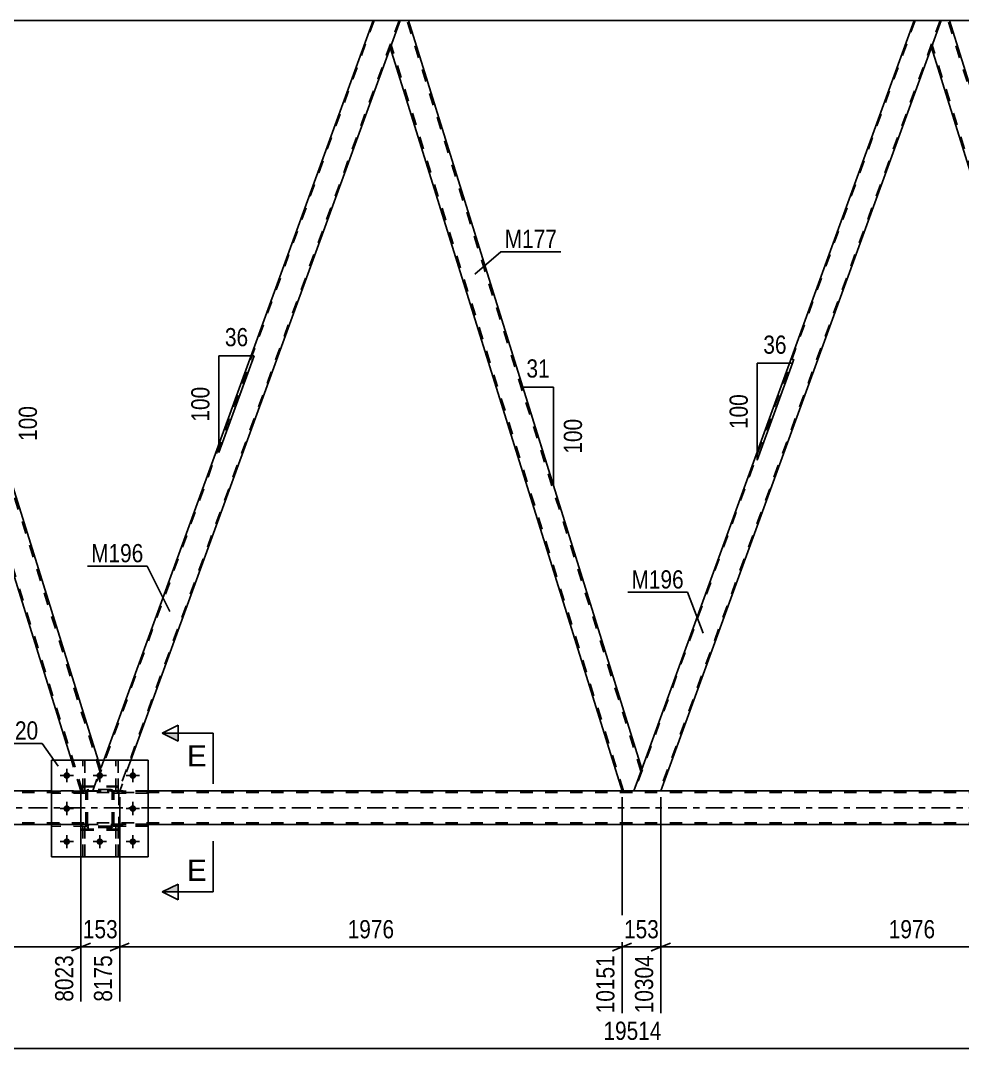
# Model space of a CAD drawing. Header units: millimetres. Extents: x 0 to 841, y 0 to 594.
# Drawn here: x 333 to 481.2, y 294.8 to 456.5 of the extents above; entities that cross this region are included whole.
import ezdxf

# ---------------------------------------------------------------- set-up
doc = ezdxf.new("R2010")
doc.units = ezdxf.units.MM
doc.linetypes.add('DXK_LINE_DOT2', pattern=[3.9198, 1.9599, -1.9599])
doc.linetypes.add('DXK_LINE_DOT3', pattern=[5.9187, 2.979, -0.9799, 0.9799, -0.9799])
doc.styles.add('Arial', font='ARIAL.TTF', dxfattribs={"height": 0.2})
doc.styles.add('Arial Narrow', font='ARIALN.TTF', dxfattribs={"height": 0.2})

# ---------------------------------------------------------------- blocks, each defined once
blk = doc.blocks.new('Part-318885939-3589 - 3359')
at = {"color": 7, "linetype": 'DXK_LINE_DOT2'}
for p, q in [((343.27, 335.28), (337.87, 335.28)), ((337.87, 334.96), (337.87, 335.28)), ((343.27, 334.96), (337.87, 334.96)), ((342.67, 334.96), (342.67, 335.28)), ((343.27, 335.28), (343.27, 334.96))]:
    blk.add_line(p, q, dxfattribs=at)
blk = doc.blocks.new('Part-318885939-3792 - 3359')
at = {"color": 2, "linetype": 'Continuous'}
for p, q in [((353.07, 340.12), (337.87, 340.12)), ((337.87, 340.12), (337.87, 324.92)), ((353.07, 340.12), (353.07, 324.92)), ((353.07, 324.92), (337.87, 324.92))]:
    blk.add_line(p, q, dxfattribs=at)
blk = doc.blocks.new('Part-318885939-3664 - 3359')
at = {"color": 7, "linetype": 'DXK_LINE_DOT2'}
for p, q in [((348.02, 324.92), (348.02, 329.76)), ((348.02, 329.76), (348.34, 329.76)), ((348.02, 329.16), (348.34, 329.16)), ((348.34, 329.76), (348.34, 324.92)), ((348.34, 324.92), (348.02, 324.92))]:
    blk.add_line(p, q, dxfattribs=at)
blk = doc.blocks.new('Part-318885939-3786 - 3359')
at = {"color": 2, "linetype": 'Continuous'}
for p, q in [((477.86, 456.52), (476.33, 452.32)), ((479.18, 456.52), (477.86, 456.52)), ((515.88, 338.77), (479.18, 456.52)), ((512.77, 335.3), (476.31, 452.27)), ((476.33, 452.32), (476.33, 452.32)), ((515.86, 338.71), (515.61, 338.02)), ((515.86, 338.72), (515.86, 338.71)), ((515.61, 338.02), (514.62, 335.3))]:
    blk.add_line(p, q, dxfattribs=at)
at = {"color": 7, "linetype": 'DXK_LINE_DOT2'}
for p, q in [((515.75, 338.4), (478.93, 456.52)), ((476.33, 452.32), (476.31, 452.27)), ((513.02, 335.3), (476.45, 452.64)), ((515.61, 338.02), (515.8, 338.55)), ((515.88, 338.77), (515.86, 338.72)), ((514.62, 335.3), (512.77, 335.3))]:
    blk.add_line(p, q, dxfattribs=at)
blk = doc.blocks.new('Part-318885939-3613 - 3359')
at = {"color": 7, "linetype": 'DXK_LINE_DOT2'}
for p, q in [((348.02, 335.28), (348.02, 340.12)), ((348.02, 340.12), (348.34, 340.12)), ((348.34, 340.12), (348.34, 335.28)), ((348.02, 335.88), (348.34, 335.88)), ((348.34, 335.28), (348.02, 335.28))]:
    blk.add_line(p, q, dxfattribs=at)
blk = doc.blocks.new('Part-318885939-3595 - 3359')
at = {"color": 7, "linetype": 'DXK_LINE_DOT2'}
for p, q in [((347.67, 334.96), (347.67, 335.28)), ((347.67, 335.28), (353.07, 335.28)), ((353.07, 334.96), (347.67, 334.96)), ((348.27, 334.96), (348.27, 335.28)), ((353.07, 335.28), (353.07, 334.96))]:
    blk.add_line(p, q, dxfattribs=at)
blk = doc.blocks.new('Part-318885939-3523 - 3359')
at = {"color": 7, "linetype": 'DXK_LINE_DOT2'}
for p, q in [((347.67, 329.76), (347.67, 330.08)), ((347.67, 330.08), (353.07, 330.08)), ((348.27, 329.76), (348.27, 330.08)), ((353.07, 330.08), (353.07, 329.76)), ((353.07, 329.76), (347.67, 329.76))]:
    blk.add_line(p, q, dxfattribs=at)
blk = doc.blocks.new('Part-318885939-3526 - 3359')
at = {"color": 7, "linetype": 'DXK_LINE_DOT2'}
for p, q in [((348.34, 329.76), (348.02, 329.76)), ((348.02, 329.76), (348.02, 324.92)), ((348.02, 329.16), (348.34, 329.16)), ((348.34, 324.92), (348.34, 329.76)), ((348.02, 324.92), (348.34, 324.92))]:
    blk.add_line(p, q, dxfattribs=at)
blk = doc.blocks.new('Part-318885939-3701 - 3359')
at = {"color": 2, "linetype": 'Continuous'}
for p, q in [((348.02, 340.12), (348.02, 340.12)), ((348.34, 340.12), (348.02, 340.12)), ((348.34, 340.12), (348.34, 340.12))]:
    blk.add_line(p, q, dxfattribs=at)
at = {"color": 7, "linetype": 'DXK_LINE_DOT2'}
for p, q in [((348.02, 335.28), (348.02, 340.12)), ((348.34, 335.28), (348.34, 340.12)), ((348.02, 335.88), (348.34, 335.88)), ((348.34, 335.28), (348.02, 335.28))]:
    blk.add_line(p, q, dxfattribs=at)
blk = doc.blocks.new('Part-318885939-3556 - 3359')
at = {"color": 7, "linetype": 'DXK_LINE_DOT2'}
for p, q in [((348.47, 336.06), (342.47, 336.06)), ((342.47, 329.26), (342.47, 336.06)), ((348.47, 329.26), (348.47, 336.06)), ((348.47, 329.26), (342.47, 329.26))]:
    blk.add_line(p, q, dxfattribs=at)
blk = doc.blocks.new('Part-318885939-3598 - 3359')
at = {"color": 7, "linetype": 'DXK_LINE_DOT2'}
for p, q in [((343.27, 330.08), (337.87, 330.08)), ((337.87, 329.76), (337.87, 330.08)), ((342.67, 329.76), (342.67, 330.08)), ((343.27, 330.08), (343.27, 329.76)), ((343.27, 329.76), (337.87, 329.76))]:
    blk.add_line(p, q, dxfattribs=at)
blk = doc.blocks.new('Part-318885939-3608 - 3359')
at = {"color": 7, "linetype": 'DXK_LINE_DOT2'}
for p, q in [((353.07, 335.28), (347.67, 335.28)), ((347.67, 335.28), (347.67, 334.96)), ((347.67, 334.96), (353.07, 334.96)), ((348.27, 334.96), (348.27, 335.28)), ((353.07, 334.96), (353.07, 335.28))]:
    blk.add_line(p, q, dxfattribs=at)
blk = doc.blocks.new('Part-318885939-3649 - 3359')
at = {"color": 7, "linetype": 'DXK_LINE_DOT2'}
for p, q in [((342.82, 335.28), (342.82, 340.12)), ((342.82, 340.12), (343.14, 340.12)), ((343.14, 340.12), (343.14, 335.28)), ((342.82, 335.88), (343.14, 335.88)), ((343.14, 335.28), (342.82, 335.28))]:
    blk.add_line(p, q, dxfattribs=at)
blk = doc.blocks.new('Part-318885939-3655 - 3359')
at = {"color": 7, "linetype": 'DXK_LINE_DOT2'}
for p, q in [((353.07, 330.08), (347.67, 330.08)), ((347.67, 330.08), (347.67, 329.76)), ((348.27, 329.76), (348.27, 330.08)), ((353.07, 329.76), (353.07, 330.08)), ((347.67, 329.76), (353.07, 329.76))]:
    blk.add_line(p, q, dxfattribs=at)
blk = doc.blocks.new('Part-318885939-3663 - 3359')
at = {"color": 7, "linetype": 'DXK_LINE_DOT2'}
for p, q in [((342.82, 324.92), (342.82, 329.76)), ((342.82, 329.76), (343.14, 329.76)), ((342.82, 329.16), (343.14, 329.16)), ((343.14, 329.76), (343.14, 324.92)), ((343.14, 324.92), (342.82, 324.92))]:
    blk.add_line(p, q, dxfattribs=at)
blk = doc.blocks.new('Part-318885939-3698 - 3359')
at = {"color": 2, "linetype": 'Continuous'}
for p, q in [((342.82, 340.12), (342.82, 340.12)), ((343.14, 340.12), (342.82, 340.12)), ((343.14, 340.12), (343.14, 340.12))]:
    blk.add_line(p, q, dxfattribs=at)
at = {"color": 7, "linetype": 'DXK_LINE_DOT2'}
for p, q in [((342.82, 335.28), (342.82, 340.12)), ((343.14, 335.28), (343.14, 340.12)), ((342.82, 335.88), (343.14, 335.88)), ((343.14, 335.28), (342.82, 335.28))]:
    blk.add_line(p, q, dxfattribs=at)
blk = doc.blocks.new('Part-318885939-3725 - 3359')
at = {"color": 7, "linetype": 'DXK_LINE_DOT2'}
for p, q in [((343.14, 329.76), (342.82, 329.76)), ((342.82, 329.76), (342.82, 324.92)), ((342.82, 329.16), (343.14, 329.16)), ((343.14, 324.92), (343.14, 329.76)), ((342.82, 324.92), (343.14, 324.92))]:
    blk.add_line(p, q, dxfattribs=at)
blk = doc.blocks.new('Part-318885939-3751 - 3359')
at = {"color": 2, "linetype": 'Continuous'}
for p, q in [((388.47, 456.52), (308.91, 456.52)), ((473.6, 456.52), (394.04, 456.52)), ((558.74, 456.52), (479.18, 456.52))]:
    blk.add_line(p, q, dxfattribs=at)
at = {"color": 7, "linetype": 'DXK_LINE_DOT2'}
for p, q in [((394.04, 456.52), (388.47, 456.52)), ((479.18, 456.52), (473.6, 456.52))]:
    blk.add_line(p, q, dxfattribs=at)
blk = doc.blocks.new('Part-318885939-3756 - 3359')
at = {"color": 2, "linetype": 'Continuous'}
for p, q in [((307.59, 456.52), (306.07, 452.32)), ((308.91, 456.52), (307.59, 456.52)), ((345.19, 340.12), (308.91, 456.52)), ((341, 340.12), (306.05, 452.27)), ((306.07, 452.32), (306.06, 452.32))]:
    blk.add_line(p, q, dxfattribs=at)
at = {"color": 7, "linetype": 'DXK_LINE_DOT2'}
for p, q in [((345.48, 338.4), (308.66, 456.52)), ((306.07, 452.32), (306.05, 452.27)), ((342.76, 335.3), (306.18, 452.64)), ((342.5, 335.3), (341, 340.12)), ((345.61, 338.77), (345.19, 340.12)), ((344.35, 335.3), (345.61, 338.77)), ((342.5, 335.3), (344.35, 335.3))]:
    blk.add_line(p, q, dxfattribs=at)
blk = doc.blocks.new('Bolt-318885939-3772 - 3359')
at = {"linetype": 'Continuous'}
for points in [[(340.79, 337.72, -1), (339.75, 337.72, -1)], [(345.99, 337.72, -1), (344.95, 337.72, -1)], [(351.19, 337.72, -1), (350.15, 337.72, -1)], [(340.79, 332.52, -1), (339.75, 332.52, -1)], [(351.19, 332.52, -1), (350.15, 332.52, -1)], [(340.79, 327.32, -1), (339.75, 327.32, -1)], [(345.99, 327.32, -1), (344.95, 327.32, -1)], [(351.19, 327.32, -1), (350.15, 327.32, -1)]]:
    blk.add_hatch(color=1, dxfattribs=at).paths.add_polyline_path(points)
at = {"color": 1, "linetype": 'Continuous'}
for p, q in [((340.27, 338.76), (340.27, 336.68)), ((345.47, 338.76), (345.47, 336.68)), ((350.67, 338.76), (350.67, 336.68)), ((341.31, 337.72), (339.23, 337.72)), ((346.51, 337.72), (344.43, 337.72)), ((351.71, 337.72), (349.63, 337.72)), ((340.27, 333.56), (340.27, 331.48)), ((350.67, 333.56), (350.67, 331.48)), ((341.31, 332.52), (339.23, 332.52)), ((351.71, 332.52), (349.63, 332.52)), ((340.27, 328.36), (340.27, 326.28)), ((345.47, 328.36), (345.47, 326.28)), ((350.67, 328.36), (350.67, 326.28)), ((341.31, 327.32), (339.23, 327.32)), ((346.51, 327.32), (344.43, 327.32)), ((351.71, 327.32), (349.63, 327.32))]:
    blk.add_line(p, q, dxfattribs=at)
blk = doc.blocks.new('Part-318885939-3781 - 3359')
at = {"color": 7, "linetype": 'DXK_LINE_DOT2'}
for p, q in [((473.77, 456.52), (429.65, 335.3)), ((477.69, 456.52), (433.57, 335.3)), ((477.86, 456.52), (476.33, 452.32)), ((429.48, 335.3), (430.73, 338.72)), ((433.74, 335.3), (429.48, 335.3))]:
    blk.add_line(p, q, dxfattribs=at)
at = {"color": 2, "linetype": 'Continuous'}
for p, q in [((473.6, 456.52), (430.73, 338.72)), ((477.86, 456.52), (473.6, 456.52)), ((476.33, 452.32), (433.74, 335.3))]:
    blk.add_line(p, q, dxfattribs=at)
blk = doc.blocks.new('Bolt-318885939-3787 - 3359')
at = {"color": 1, "linetype": 'Continuous'}
for p, q in [((340.27, 338.76), (340.27, 338.07)), ((345.47, 338.76), (345.47, 338.07)), ((350.67, 338.76), (350.67, 338.07)), ((339.23, 337.72), (339.92, 337.72)), ((340.27, 336.68), (340.27, 337.37)), ((341.31, 337.72), (340.61, 337.72)), ((344.43, 337.72), (345.12, 337.72)), ((345.47, 336.68), (345.47, 337.37)), ((346.51, 337.72), (345.81, 337.72)), ((349.63, 337.72), (350.32, 337.72)), ((350.67, 336.68), (350.67, 337.37)), ((351.71, 337.72), (351.01, 337.72)), ((340.27, 333.56), (340.27, 332.87)), ((350.67, 333.56), (350.67, 332.87)), ((339.23, 332.52), (339.92, 332.52)), ((340.27, 331.48), (340.27, 332.17)), ((341.31, 332.52), (340.61, 332.52)), ((349.63, 332.52), (350.32, 332.52)), ((350.67, 331.48), (350.67, 332.17)), ((351.71, 332.52), (351.01, 332.52)), ((340.27, 328.36), (340.27, 327.67)), ((345.47, 328.36), (345.47, 327.67)), ((350.67, 328.36), (350.67, 327.67)), ((339.23, 327.32), (339.92, 327.32)), ((340.27, 326.28), (340.27, 326.97)), ((341.31, 327.32), (340.61, 327.32)), ((344.43, 327.32), (345.12, 327.32)), ((345.47, 326.28), (345.47, 326.97)), ((346.51, 327.32), (345.81, 327.32)), ((349.63, 327.32), (350.32, 327.32)), ((350.67, 326.28), (350.67, 326.97)), ((351.71, 327.32), (351.01, 327.32))]:
    blk.add_line(p, q, dxfattribs=at)
blk = doc.blocks.new('Part-318885939-3805 - 3359')
at = {"color": 7, "linetype": 'DXK_LINE_DOT2'}
for p, q in [((343.27, 330.08), (337.87, 330.08)), ((337.87, 330.08), (337.87, 329.76)), ((342.67, 329.76), (342.67, 330.08)), ((343.27, 329.76), (343.27, 330.08)), ((343.27, 329.76), (337.87, 329.76))]:
    blk.add_line(p, q, dxfattribs=at)
blk = doc.blocks.new('Part-318885939-3806 - 3359')
at = {"color": 7, "linetype": 'DXK_LINE_DOT2'}
for p, q in [((343.27, 335.28), (337.87, 335.28)), ((337.87, 335.28), (337.87, 334.96)), ((343.27, 334.96), (337.87, 334.96)), ((342.67, 334.96), (342.67, 335.28)), ((343.27, 334.96), (343.27, 335.28))]:
    blk.add_line(p, q, dxfattribs=at)
blk = doc.blocks.new('Part-318885939-3812 - 3359')
at = {"color": 7, "linetype": 'DXK_LINE_DOT2'}
for p, q in [((343.27, 335.04), (343.3, 335.22)), ((343.3, 335.22), (343.27, 335.04)), ((343.27, 330), (343.27, 335.04)), ((343.51, 335.04), (343.53, 335.13)), ((343.51, 330), (343.51, 335.04)), ((343.53, 335.13), (343.58, 335.21)), ((343.56, 335.48), (343.75, 335.52)), ((343.75, 335.52), (343.56, 335.48)), ((343.58, 335.21), (343.65, 335.26)), ((343.65, 335.26), (343.75, 335.28)), ((347.19, 335.52), (343.75, 335.52)), ((343.75, 335.28), (347.19, 335.28)), ((347.19, 335.52), (347.37, 335.48)), ((347.37, 335.48), (347.19, 335.52)), ((347.19, 335.28), (347.28, 335.26)), ((347.28, 335.26), (347.36, 335.21)), ((347.36, 335.21), (347.41, 335.13)), ((347.41, 335.13), (347.43, 335.04)), ((347.43, 330), (347.43, 335.04)), ((347.63, 335.22), (347.67, 335.04)), ((347.67, 335.04), (347.63, 335.22)), ((347.67, 330), (347.67, 335.04)), ((343.3, 329.82), (343.27, 330)), ((343.27, 330), (343.3, 329.82)), ((343.53, 329.91), (343.51, 330)), ((347.43, 330), (347.41, 329.91)), ((347.67, 330), (347.63, 329.82)), ((347.63, 329.82), (347.67, 330)), ((343.58, 329.83), (343.53, 329.91)), ((343.75, 329.52), (343.56, 329.56)), ((343.56, 329.56), (343.75, 329.52)), ((343.65, 329.78), (343.58, 329.83)), ((343.75, 329.76), (343.65, 329.78)), ((347.19, 329.76), (343.75, 329.76)), ((347.19, 329.52), (343.75, 329.52)), ((347.28, 329.78), (347.19, 329.76)), ((347.37, 329.56), (347.19, 329.52)), ((347.19, 329.52), (347.37, 329.56)), ((347.36, 329.83), (347.28, 329.78)), ((347.41, 329.91), (347.36, 329.83))]:
    blk.add_line(p, q, dxfattribs=at)
at = {"color": 7, "linetype": 'DXK_LINE_DOT3'}
blk.add_line((345.47, 332.52), (345.47, 332.52), dxfattribs=at)
at = {"color": 7, "linetype": 'DXK_LINE_DOT2'}
for centre, start, end in [((343.75, 335.04), 112.5, 157.5), ((343.75, 335.04), 112.5, 157.5), ((347.19, 335.04), 22.5, 67.5), ((347.19, 335.04), 22.5, 67.5), ((343.75, 330), 202.5, 247.5), ((343.75, 330), 202.5, 247.5), ((347.19, 330), 292.5, 337.5), ((347.19, 330), 292.5, 337.5)]:
    blk.add_arc(centre, 0.48, start, end, dxfattribs=at)
blk = doc.blocks.new('Part-318885939-3827 - 3359')
at = {"color": 2, "linetype": 'Continuous'}
for p, q in [((392.73, 456.52), (391.2, 452.32)), ((394.04, 456.52), (392.73, 456.52)), ((430.75, 338.77), (394.04, 456.52)), ((427.64, 335.3), (391.18, 452.27)), ((391.2, 452.32), (391.2, 452.32)), ((430.73, 338.71), (430.48, 338.02)), ((430.73, 338.72), (430.73, 338.71)), ((430.48, 338.02), (429.48, 335.3))]:
    blk.add_line(p, q, dxfattribs=at)
at = {"color": 7, "linetype": 'DXK_LINE_DOT2'}
for p, q in [((430.61, 338.4), (393.79, 456.52)), ((391.2, 452.32), (391.18, 452.27)), ((427.89, 335.3), (391.32, 452.64)), ((430.48, 338.02), (430.67, 338.55)), ((430.75, 338.77), (430.73, 338.72)), ((429.48, 335.3), (427.64, 335.3))]:
    blk.add_line(p, q, dxfattribs=at)
blk = doc.blocks.new('Part-318885939-3832 - 3359')
at = {"color": 7, "linetype": 'DXK_LINE_DOT2'}
for p, q in [((388.64, 456.52), (344.52, 335.3)), ((392.56, 456.52), (348.44, 335.3)), ((392.73, 456.52), (391.2, 452.32)), ((344.35, 335.3), (346.11, 340.12)), ((350.36, 340.12), (348.61, 335.3)), ((348.61, 335.3), (344.35, 335.3))]:
    blk.add_line(p, q, dxfattribs=at)
at = {"color": 2, "linetype": 'Continuous'}
for p, q in [((388.47, 456.52), (346.11, 340.12)), ((392.73, 456.52), (388.47, 456.52)), ((391.2, 452.32), (350.36, 340.12))]:
    blk.add_line(p, q, dxfattribs=at)
blk = doc.blocks.new('Part-318885939-3837 - 3359')
at = {"color": 7, "linetype": 'DXK_LINE_DOT2'}
for p, q in [((754.61, 335.06), (67.92, 335.06)), ((353.07, 335.3), (337.87, 335.3)), ((754.61, 330.26), (67.92, 330.26)), ((353.07, 330.02), (337.87, 330.02))]:
    blk.add_line(p, q, dxfattribs=at)
at = {"color": 2, "linetype": 'Continuous'}
for p, q in [((337.87, 335.3), (182.8, 335.3)), ((593.27, 335.3), (353.07, 335.3)), ((337.87, 330.02), (182.8, 330.02)), ((593.27, 330.02), (353.07, 330.02))]:
    blk.add_line(p, q, dxfattribs=at)
at = {"color": 7, "linetype": 'DXK_LINE_DOT3'}
blk.add_line((67.92, 332.66), (754.61, 332.66), dxfattribs=at)
blk = doc.blocks.new('Part-318885939-3839 - 3359')
at = {"color": 7, "linetype": 'DXK_LINE_DOT2'}
for p, q in [((337.87, 340.12), (353.07, 340.12)), ((337.87, 340.12), (337.87, 324.92)), ((353.07, 340.12), (353.07, 324.92)), ((337.87, 324.92), (353.07, 324.92))]:
    blk.add_line(p, q, dxfattribs=at)
blk = doc.blocks.new('Part-318885939-3840 - 3359')
at = {"color": 7, "linetype": 'DXK_LINE_DOT2'}
for p, q in [((343.27, 335.04), (343.3, 335.22)), ((343.3, 335.22), (343.27, 335.04)), ((343.27, 330), (343.27, 335.04)), ((343.51, 335.04), (343.53, 335.13)), ((343.51, 330), (343.51, 335.04)), ((343.53, 335.13), (343.58, 335.21)), ((343.56, 335.48), (343.75, 335.52)), ((343.75, 335.52), (343.56, 335.48)), ((343.58, 335.21), (343.65, 335.26)), ((343.65, 335.26), (343.75, 335.28)), ((347.19, 335.52), (343.75, 335.52)), ((343.75, 335.28), (347.19, 335.28)), ((347.19, 335.52), (347.37, 335.48)), ((347.37, 335.48), (347.19, 335.52)), ((347.19, 335.28), (347.28, 335.26)), ((347.28, 335.26), (347.36, 335.21)), ((347.36, 335.21), (347.41, 335.13)), ((347.41, 335.13), (347.43, 335.04)), ((347.43, 330), (347.43, 335.04)), ((347.63, 335.22), (347.67, 335.04)), ((347.67, 335.04), (347.63, 335.22)), ((347.67, 330), (347.67, 335.04)), ((343.3, 329.82), (343.27, 330)), ((343.27, 330), (343.3, 329.82)), ((343.53, 329.91), (343.51, 330)), ((347.43, 330), (347.41, 329.91)), ((347.67, 330), (347.63, 329.82)), ((347.63, 329.82), (347.67, 330)), ((343.58, 329.83), (343.53, 329.91)), ((343.75, 329.52), (343.56, 329.56)), ((343.56, 329.56), (343.75, 329.52)), ((343.65, 329.78), (343.58, 329.83)), ((343.75, 329.76), (343.65, 329.78)), ((347.19, 329.76), (343.75, 329.76)), ((347.19, 329.52), (343.75, 329.52)), ((347.28, 329.78), (347.19, 329.76)), ((347.37, 329.56), (347.19, 329.52)), ((347.19, 329.52), (347.37, 329.56)), ((347.36, 329.83), (347.28, 329.78)), ((347.41, 329.91), (347.36, 329.83))]:
    blk.add_line(p, q, dxfattribs=at)
at = {"color": 7, "linetype": 'DXK_LINE_DOT3'}
blk.add_line((345.47, 332.52), (345.47, 332.52), dxfattribs=at)
at = {"color": 7, "linetype": 'DXK_LINE_DOT2'}
for centre, start, end in [((343.75, 335.04), 112.5, 157.5), ((343.75, 335.04), 112.5, 157.5), ((347.19, 335.04), 22.5, 67.5), ((347.19, 335.04), 22.5, 67.5), ((343.75, 330), 202.5, 247.5), ((343.75, 330), 202.5, 247.5), ((347.19, 330), 292.5, 337.5), ((347.19, 330), 292.5, 337.5)]:
    blk.add_arc(centre, 0.48, start, end, dxfattribs=at)
blk = doc.blocks.new('Part-318885939-3841 - 3359')
at = {"color": 7, "linetype": 'DXK_LINE_DOT2'}
for p, q in [((348.47, 335.92), (342.47, 335.92)), ((342.47, 329.12), (342.47, 335.92)), ((348.47, 329.12), (348.47, 335.92)), ((348.47, 329.12), (342.47, 329.12))]:
    blk.add_line(p, q, dxfattribs=at)
blk = doc.blocks.new('AngleDimension-318885939-4973 - 3359')
at = {"color": 7, "linetype": 'Continuous'}
for p, q in [((329.68, 389.89), (326.26, 400.86)), ((331.08, 400.86), (326.26, 400.86)), ((331.08, 385.39), (326.26, 400.86)), ((331.08, 385.39), (331.08, 400.86))]:
    blk.add_line(p, q, dxfattribs=at)
at = {"color": 0}
for points in [[(331.1, 401.76), (331.1, 405.96), (326.24, 405.96), (326.24, 401.76)], [(336.18, 396.47), (331.98, 396.47), (331.98, 389.78), (336.18, 389.78)]]:
    blk.add_wipeout(points, dxfattribs=at)
at = {"color": 3, "style": 'Arial Narrow'}
blk.add_text('31', height=2.863, dxfattribs=at).set_placement((326.84, 402.36))
blk.add_text('100', height=2.863, rotation=90.0002, dxfattribs=at).set_placement((335.58, 390.38))
blk = doc.blocks.new('AngleDimension-318885939-4987 - 3359')
at = {"color": 7, "linetype": 'Continuous'}
for p, q in [((414.96, 389.41), (412.02, 398.84)), ((416.84, 398.84), (412.02, 398.84)), ((416.84, 383.38), (412.02, 398.84)), ((416.84, 383.38), (416.84, 398.84))]:
    blk.add_line(p, q, dxfattribs=at)
at = {"color": 0}
for points in [[(416.86, 399.74), (416.86, 403.94), (412, 403.94), (412, 399.74)], [(421.94, 394.45), (417.74, 394.45), (417.74, 387.77), (421.94, 387.77)]]:
    blk.add_wipeout(points, dxfattribs=at)
at = {"color": 3, "style": 'Arial Narrow'}
blk.add_text('31', height=2.863, dxfattribs=at).set_placement((412.6, 400.34))
blk.add_text('100', height=2.863, rotation=90.0002, dxfattribs=at).set_placement((421.34, 388.37))
blk = doc.blocks.new('AngleDimension-318885939-3975 - 3359')
at = {"color": 7, "linetype": 'Continuous'}
for p, q in [((364.22, 403.77), (369.76, 403.77)), ((364.22, 388.54), (369.76, 403.77)), ((364.22, 388.54), (364.22, 403.77)), ((366.94, 396.03), (369.76, 403.77))]:
    blk.add_line(p, q, dxfattribs=at)
at = {"color": 0}
for points in [[(369.41, 404.67), (369.41, 408.87), (364.56, 408.87), (364.56, 404.67)], [(363.32, 399.5), (359.12, 399.5), (359.12, 392.81), (363.32, 392.81)]]:
    blk.add_wipeout(points, dxfattribs=at)
at = {"color": 3, "style": 'Arial Narrow'}
blk.add_text('36', height=2.863, dxfattribs=at).set_placement((365.16, 405.27))
blk.add_text('100', height=2.863, rotation=90.0002, dxfattribs=at).set_placement((362.72, 393.41))
blk = doc.blocks.new('StraightDimension-318885939-4518 - 3359')
at = {"color": 7, "linetype": 'Continuous'}
for p, q in [((342.5, 334.3), (342.5, 302.14)), ((348.61, 334.3), (348.61, 302.14)), ((341, 310.16), (344, 311.36)), ((342.5, 310.76), (348.61, 310.76)), ((350.11, 311.36), (347.11, 310.16))]:
    blk.add_line(p, q, dxfattribs=at)
at = {"color": 0}
blk.add_wipeout([(348.9, 311.51), (348.9, 315.71), (342.21, 315.71), (342.21, 311.51)], dxfattribs=at)
at = {"color": 0, "linetype": 'Continuous'}
blk.add_wipeout([(348.01, 310.06), (343.81, 310.06), (343.81, 301.54), (348.01, 301.54)], dxfattribs=at)
at = {"color": 3, "style": 'Arial Narrow'}
blk.add_text('153', height=2.863, dxfattribs=at).set_placement((342.81, 312.11))
at = {"color": 3, "linetype": 'Continuous', "style": 'Arial Narrow'}
blk.add_text('8175', height=2.863, rotation=90.0002, dxfattribs=at).set_placement((347.41, 302.14))
blk = doc.blocks.new('StraightDimension-318885939-4499 - 3359')
at = {"color": 7, "linetype": 'Continuous'}
for p, q in [((348.61, 334.3), (348.61, 302.14)), ((427.64, 334.3), (427.64, 300.31)), ((350.11, 311.36), (347.11, 310.16)), ((348.61, 310.76), (427.64, 310.76)), ((426.14, 310.16), (429.14, 311.36))]:
    blk.add_line(p, q, dxfattribs=at)
at = {"color": 0}
blk.add_wipeout([(392.38, 311.51), (392.38, 315.71), (383.87, 315.71), (383.87, 311.51)], dxfattribs=at)
at = {"color": 0, "linetype": 'Continuous'}
blk.add_wipeout([(427.04, 310.06), (422.84, 310.06), (422.84, 299.71), (427.04, 299.71)], dxfattribs=at)
at = {"color": 3, "style": 'Arial Narrow'}
blk.add_text('1976', height=2.863, dxfattribs=at).set_placement((384.47, 312.11))
at = {"color": 3, "linetype": 'Continuous', "style": 'Arial Narrow'}
blk.add_text('10151', height=2.863, rotation=90.0002, dxfattribs=at).set_placement((426.44, 300.31))
blk = doc.blocks.new('StraightDimension-318885939-4480 - 3359')
at = {"color": 7, "linetype": 'Continuous'}
for p, q in [((427.64, 334.3), (427.64, 300.31)), ((433.74, 334.3), (433.74, 300.31)), ((426.14, 310.16), (429.14, 311.36)), ((427.64, 310.76), (433.74, 310.76)), ((435.24, 311.36), (432.24, 310.16))]:
    blk.add_line(p, q, dxfattribs=at)
at = {"color": 0}
blk.add_wipeout([(434.03, 311.51), (434.03, 315.71), (427.35, 315.71), (427.35, 311.51)], dxfattribs=at)
at = {"color": 0, "linetype": 'Continuous'}
blk.add_wipeout([(433.14, 310.06), (428.94, 310.06), (428.94, 299.71), (433.14, 299.71)], dxfattribs=at)
at = {"color": 3, "style": 'Arial Narrow'}
blk.add_text('153', height=2.863, dxfattribs=at).set_placement((427.95, 312.11))
at = {"color": 3, "linetype": 'Continuous', "style": 'Arial Narrow'}
blk.add_text('10304', height=2.863, rotation=90.0002, dxfattribs=at).set_placement((432.54, 300.31))
blk = doc.blocks.new('AngleDimension-318885939-3964 - 3359')
at = {"color": 7, "linetype": 'Continuous'}
for p, q in [((454.69, 403.22), (454.46, 402.59)), ((448.92, 402.59), (454.46, 402.59)), ((448.92, 387.37), (454.46, 402.59)), ((448.92, 387.37), (448.92, 402.59))]:
    blk.add_line(p, q, dxfattribs=at)
at = {"color": 0}
blk.add_wipeout([(448.02, 398.32), (443.82, 398.32), (443.82, 391.64), (448.02, 391.64)], dxfattribs=at)
at = {"color": 3, "style": 'Arial Narrow'}
blk.add_text('100', height=2.863, rotation=90.0002, dxfattribs=at).set_placement((447.42, 392.24))
at = {"color": 0}
blk.add_wipeout([(454.12, 403.49), (454.12, 407.69), (449.27, 407.69), (449.27, 403.49)], dxfattribs=at)
at = {"color": 3, "style": 'Arial Narrow'}
blk.add_text('36', height=2.863, dxfattribs=at).set_placement((449.87, 404.09))
blk = doc.blocks.new('StraightDimension-318885939-4461 - 3359')
at = {"color": 7, "linetype": 'Continuous'}
for p, q in [((433.74, 334.3), (433.74, 300.31)), ((512.77, 334.3), (512.77, 300.31)), ((435.24, 311.36), (432.24, 310.16)), ((433.74, 310.76), (512.77, 310.76)), ((511.27, 310.16), (514.27, 311.36))]:
    blk.add_line(p, q, dxfattribs=at)
at = {"color": 0}
blk.add_wipeout([(477.51, 311.51), (477.51, 315.71), (469, 315.71), (469, 311.51)], dxfattribs=at)
at = {"color": 0, "linetype": 'Continuous'}
blk.add_wipeout([(512.17, 310.06), (507.97, 310.06), (507.97, 299.71), (512.17, 299.71)], dxfattribs=at)
at = {"color": 3, "style": 'Arial Narrow'}
blk.add_text('1976', height=2.863, dxfattribs=at).set_placement((469.6, 312.11))
at = {"color": 3, "linetype": 'Continuous', "style": 'Arial Narrow'}
blk.add_text('12280', height=2.863, rotation=90.0002, dxfattribs=at).set_placement((511.57, 300.31))
blk = doc.blocks.new('StraightDimension-318885939-4537 - 3359')
at = {"color": 7, "linetype": 'Continuous'}
for p, q in [((263.47, 334.3), (263.47, 302.14)), ((342.5, 334.3), (342.5, 302.14)), ((264.97, 311.36), (261.97, 310.16)), ((263.47, 310.76), (342.5, 310.76)), ((341, 310.16), (344, 311.36))]:
    blk.add_line(p, q, dxfattribs=at)
at = {"color": 0}
blk.add_wipeout([(307.24, 311.51), (307.24, 315.71), (298.73, 315.71), (298.73, 311.51)], dxfattribs=at)
at = {"color": 0, "linetype": 'Continuous'}
blk.add_wipeout([(341.9, 310.06), (337.7, 310.06), (337.7, 301.54), (341.9, 301.54)], dxfattribs=at)
at = {"color": 3, "style": 'Arial Narrow'}
blk.add_text('1976', height=2.863, dxfattribs=at).set_placement((299.33, 312.11))
at = {"color": 3, "linetype": 'Continuous', "style": 'Arial Narrow'}
blk.add_text('8023', height=2.863, rotation=90.0002, dxfattribs=at).set_placement((341.3, 302.14))
blk = doc.blocks.new('StraightDimension-318885939-4631 - 3359')
at = {"color": 7, "linetype": 'Continuous'}
blk.add_line((57.06, 294.78), (801.51, 294.78), dxfattribs=at)
at = {"color": 0}
blk.add_wipeout([(434.45, 295.53), (434.45, 299.73), (424.11, 299.73), (424.11, 295.53)], dxfattribs=at)
at = {"color": 3, "style": 'Arial Narrow'}
blk.add_text('19514', height=2.863, dxfattribs=at).set_placement((424.71, 296.13))
blk = doc.blocks.new('Mark-318885939-3828 - 3359')
at = {"color": 0}
blk.add_wipeout([(352.33, 371.28), (352.33, 374.28), (344.11, 374.28), (344.11, 371.28)], dxfattribs=at)
blk.add_wipeout([(352.33, 371.28), (352.33, 374.28), (344.11, 374.28), (344.11, 371.28)], dxfattribs=at)
at = {"color": 30, "linetype": 'Continuous'}
for p in [(343.51, 370.68), (356.51, 363.52)]:
    blk.add_line(p, (352.93, 370.68), dxfattribs=at)
at = {"color": 3, "style": 'Arial Narrow'}
blk.add_text('M196', height=2.863, dxfattribs=at).set_placement((344.11, 371.28))
blk = doc.blocks.new('Mark-318885939-3788 - 3359')
at = {"color": 0}
blk.add_wipeout([(335.79, 343.38), (335.79, 346.38), (327.75, 346.38), (327.75, 343.38)], dxfattribs=at)
blk.add_wipeout([(335.79, 343.38), (335.79, 346.38), (327.75, 346.38), (327.75, 343.38)], dxfattribs=at)
at = {"color": 30, "linetype": 'Continuous'}
for p in [(327.15, 342.78), (338.92, 339.2)]:
    blk.add_line(p, (336.39, 342.78), dxfattribs=at)
at = {"color": 3, "style": 'Arial Narrow'}
blk.add_text('SP20', height=2.863, dxfattribs=at).set_placement((327.75, 343.38))
blk = doc.blocks.new('Mark-318885939-3777 - 3359')
at = {"color": 0}
blk.add_wipeout([(437.35, 367.15), (437.35, 370.15), (429.13, 370.15), (429.13, 367.15)], dxfattribs=at)
blk.add_wipeout([(437.35, 367.15), (437.35, 370.15), (429.13, 370.15), (429.13, 367.15)], dxfattribs=at)
at = {"color": 30, "linetype": 'Continuous'}
for p in [(428.53, 366.55), (440.41, 360.11)]:
    blk.add_line(p, (437.95, 366.55), dxfattribs=at)
at = {"color": 3, "style": 'Arial Narrow'}
blk.add_text('M196', height=2.863, dxfattribs=at).set_placement((429.13, 367.15))
blk = doc.blocks.new('Mark-318885939-3823 - 3359')
at = {"color": 0}
blk.add_wipeout([(417.41, 420.73), (417.41, 423.73), (409.18, 423.73), (409.18, 420.73)], dxfattribs=at)
blk.add_wipeout([(417.41, 420.73), (417.41, 423.73), (409.18, 423.73), (409.18, 420.73)], dxfattribs=at)
at = {"color": 30, "linetype": 'Continuous'}
for p, q in [((404.46, 416.63), (408.58, 420.13)), ((408.58, 420.13), (418.01, 420.13))]:
    blk.add_line(p, q, dxfattribs=at)
at = {"color": 3, "style": 'Arial Narrow'}
blk.add_text('M177', height=2.863, dxfattribs=at).set_placement((409.18, 420.73))
blk = doc.blocks.new('SectionMark-318885939-5030 - 3359')
at = {"linetype": 'Continuous'}
for points in [[(357.8, 344.4), (357.8, 343.15), (355.3, 344.4)], [(357.8, 320.65), (357.8, 319.4), (355.3, 319.4)]]:
    blk.add_hatch(color=6, dxfattribs=at).paths.add_polyline_path(points)
at = {"color": 6, "linetype": 'Continuous'}
for p, q in [((355.3, 344.4), (357.8, 345.65)), ((357.8, 343.15), (357.8, 345.65)), ((363.3, 344.4), (355.3, 344.4)), ((355.3, 344.4), (357.8, 343.15)), ((363.3, 344.4), (363.3, 336.4)), ((363.3, 319.4), (363.3, 327.4)), ((355.3, 319.4), (357.8, 320.65)), ((357.8, 320.65), (357.8, 318.15)), ((363.3, 319.4), (355.3, 319.4)), ((357.8, 318.15), (355.3, 319.4))]:
    blk.add_line(p, q, dxfattribs=at)
at = {"color": 0, "linetype": 'Continuous'}
for points in [[(362.3, 339.15), (362.3, 342.65), (359.19, 342.65), (359.19, 339.15)], [(362.3, 321.15), (362.3, 324.65), (359.19, 324.65), (359.19, 321.15)]]:
    blk.add_wipeout(points, dxfattribs=at)
at = {"color": 3, "linetype": 'Continuous', "style": 'Arial'}
for p in [(359.19, 339.15), (359.19, 321.15)]:
    blk.add_text('E', height=3.34, dxfattribs=at).set_placement(p)

msp = doc.modelspace()

# ---------------------------------------------------------------- block references
for name in ['Part-318885939-3751 - 3359', 'Part-318885939-3756 - 3359', 'Part-318885939-3832 - 3359', 'Part-318885939-3827 - 3359', 'Part-318885939-3781 - 3359', 'Part-318885939-3786 - 3359', 'Part-318885939-3792 - 3359', 'Part-318885939-3839 - 3359', 'Part-318885939-3649 - 3359', 'Part-318885939-3698 - 3359', 'Part-318885939-3613 - 3359', 'Part-318885939-3701 - 3359', 'Bolt-318885939-3772 - 3359', 'Bolt-318885939-3787 - 3359', 'Part-318885939-3837 - 3359', 'Part-318885939-3589 - 3359', 'Part-318885939-3806 - 3359', 'Part-318885939-3556 - 3359', 'Part-318885939-3841 - 3359', 'Part-318885939-3812 - 3359', 'Part-318885939-3840 - 3359', 'Part-318885939-3595 - 3359', 'Part-318885939-3608 - 3359', 'Part-318885939-3598 - 3359', 'Part-318885939-3805 - 3359', 'Part-318885939-3523 - 3359', 'Part-318885939-3655 - 3359', 'Part-318885939-3663 - 3359', 'Part-318885939-3725 - 3359', 'Part-318885939-3664 - 3359', 'Part-318885939-3526 - 3359']:
    msp.add_blockref(name, (0, 0))

# ---------------------------------------------------------------- next in the draw order: block references
for name in ['AngleDimension-318885939-3975 - 3359', 'AngleDimension-318885939-3964 - 3359', 'AngleDimension-318885939-4973 - 3359', 'AngleDimension-318885939-4987 - 3359', 'StraightDimension-318885939-4518 - 3359']:
    msp.add_blockref(name, (0, 0))

# ---------------------------------------------------------------- next in the draw order: block references
for name in ['StraightDimension-318885939-4537 - 3359', 'StraightDimension-318885939-4499 - 3359']:
    msp.add_blockref(name, (0, 0))

# ---------------------------------------------------------------- next in the draw order: block references
msp.add_blockref('StraightDimension-318885939-4480 - 3359', (0, 0))

# ---------------------------------------------------------------- next in the draw order: block references
msp.add_blockref('StraightDimension-318885939-4461 - 3359', (0, 0))

# ---------------------------------------------------------------- next in the draw order: block references
msp.add_blockref('StraightDimension-318885939-4631 - 3359', (0, 0))

# ---------------------------------------------------------------- next in the draw order: block references
for name in ['Mark-318885939-3823 - 3359', 'Mark-318885939-3828 - 3359', 'Mark-318885939-3777 - 3359', 'Mark-318885939-3788 - 3359', 'SectionMark-318885939-5030 - 3359']:
    msp.add_blockref(name, (0, 0))

doc.saveas('drawing.dxf')
